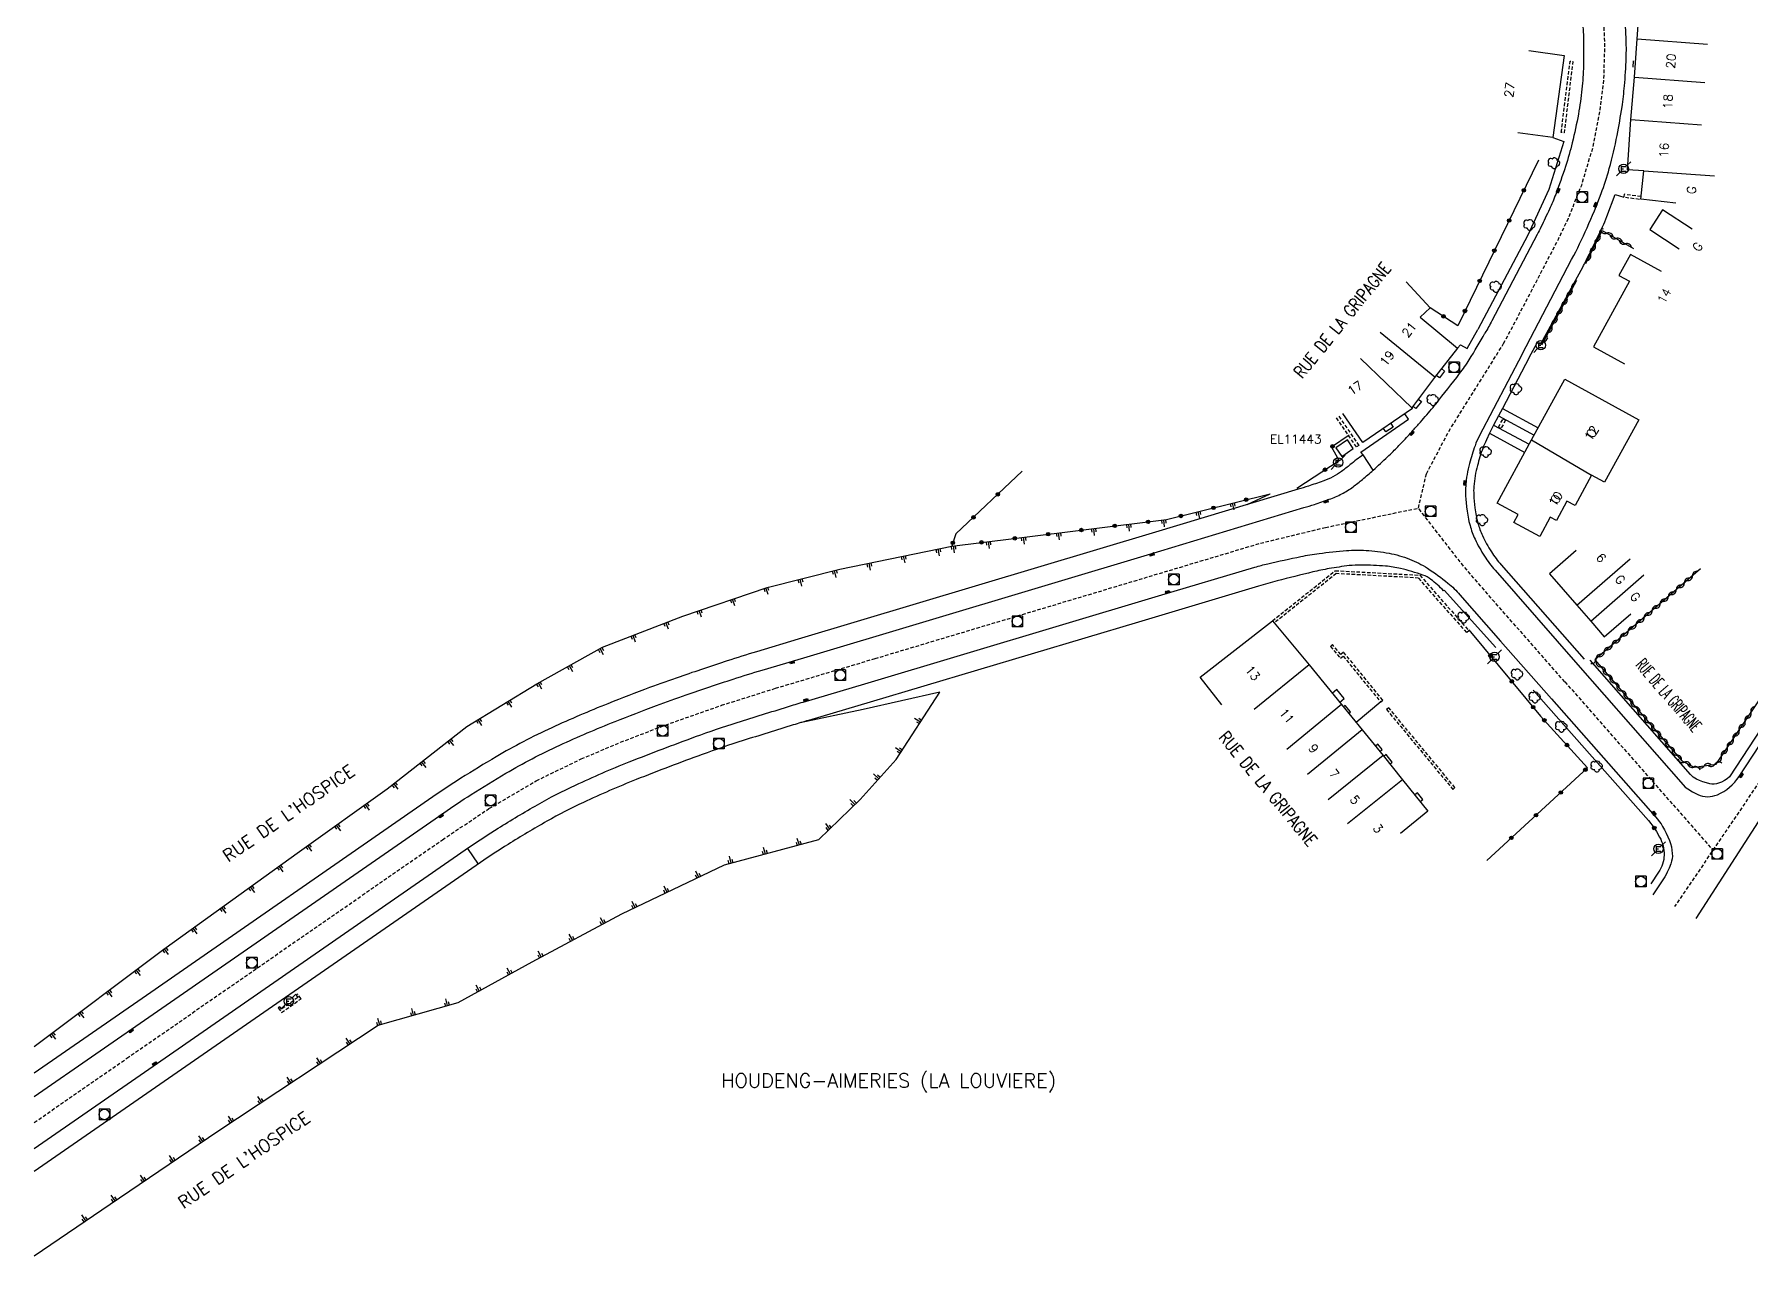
# Model space of a CAD drawing. Header units: millimetres. Extents: x 135000 to 136000, y 129211 to 130000.
# Drawn here: x 135000 to 135243, y 129211.1 to 129384 of the extents above; entities that cross this region are included whole.
import ezdxf
from ezdxf.enums import TextEntityAlignment as Align

# ---------------------------------------------------------------- set-up
doc = ezdxf.new("R2010")
doc.units = ezdxf.units.MM
doc.linetypes.add('DASHED', pattern=[0.75, 0.5, -0.25])
doc.layers.get('0').update_dxf_attribs({"linetype": 'CONTINUOUS'})
for name, color, linetype in [('W0001', 6, 'DASHED'), ('W0008', 7, 'CONTINUOUS'), ('W0100', 7, 'CONTINUOUS'), ('W0112', 1, 'DASHED'), ('W0211', 2, 'CONTINUOUS'), ('W0300', 7, 'CONTINUOUS'), ('W0310', 3, 'CONTINUOUS'), ('W0322', 7, 'CONTINUOUS'), ('W0400', 7, 'CONTINUOUS'), ('W0420', 7, 'CONTINUOUS'), ('W0471', 7, 'CONTINUOUS'), ('W0980', 7, 'CONTINUOUS'), ('W0984', 7, 'CONTINUOUS'), ('W0989', 7, 'CONTINUOUS'), ('W0991', 7, 'CONTINUOUS'), ('W1102', 7, 'CONTINUOUS')]:
    doc.layers.add(name, color=color, linetype=linetype)
doc.styles.get("Standard").update_dxf_attribs({"font": 'romans.shx', "width": 0.85})

# ---------------------------------------------------------------- blocks, each defined once
blk = doc.blocks.new('t322o')
at = {"color": 0, "linetype": 'Continuous'}
for radius in [0.25, 0.15]:
    blk.add_circle((0, 0), radius, dxfattribs=at)
blk = doc.blocks.new('t310o')
at = {"color": 0, "linetype": 'Continuous'}
for centre, start, end in [((-0.5, 0.38), 216.8699, 323.1304), ((0.5, -0.37), 36.8699, 143.1303)]:
    blk.add_arc(centre, 0.625, start, end, dxfattribs=at)
blk = doc.blocks.new('T300')
for p, q in [((-0.8, 0.51), (-0.86, 0.34)), ((-0.86, 0.34), (-0.86, 0.17)), ((-0.86, 0.17), (-0.74, 0.06)), ((-0.69, 0.63), (-0.8, 0.51)), ((-0.8, -0.06), (-0.74, 0.06)), ((-0.74, 0.06), (-0.69, 0.11)), ((-0.57, 0.69), (-0.69, 0.63)), ((-0.46, 0.69), (-0.57, 0.69)), ((-0.29, 0.63), (-0.46, 0.69)), ((-0.29, 0.63), (-0.17, 0.74)), ((-0.23, 0.57), (-0.29, 0.63)), ((-0.17, 0.74), (-0.06, 0.8)), ((-0.06, 0.8), (0.06, 0.8)), ((0.06, 0.8), (0.23, 0.74)), ((0.23, 0.74), (0.34, 0.63)), ((0.34, 0.63), (0.4, 0.51)), ((0.46, 0.46), (0.34, 0.46)), ((0.4, 0.51), (0.4, 0.46)), ((0.57, 0.4), (0.46, 0.46)), ((0.57, 0.4), (0.69, 0.29)), ((0.69, 0.29), (0.74, 0.17)), ((0.74, 0.06), (0.69, -0.17)), ((0.74, 0.17), (0.74, 0.06)), ((-0.8, -0.17), (-0.8, -0.06)), ((-0.8, -0.23), (-0.8, -0.17)), ((-0.74, -0.34), (-0.8, -0.23)), ((-0.69, -0.4), (-0.74, -0.34)), ((-0.51, -0.46), (-0.69, -0.4)), ((-0.4, -0.46), (-0.51, -0.46)), ((-0.4, -0.46), (-0.34, -0.46)), ((-0.34, -0.46), (-0.34, -0.4)), ((-0.34, -0.51), (-0.34, -0.46)), ((-0.29, -0.63), (-0.34, -0.51)), ((-0.17, -0.74), (-0.29, -0.63)), ((-0.06, -0.8), (-0.17, -0.74)), ((0.06, -0.8), (-0.06, -0.8)), ((0.17, -0.74), (0.06, -0.8)), ((0.23, -0.69), (0.17, -0.74)), ((0.29, -0.46), (0.23, -0.46)), ((0.29, -0.63), (0.23, -0.69)), ((0.46, -0.4), (0.29, -0.46)), ((0.34, -0.51), (0.29, -0.63)), ((0.34, -0.51), (0.34, -0.46)), ((0.57, -0.34), (0.46, -0.4)), ((0.63, -0.29), (0.57, -0.34)), ((0.69, -0.17), (0.63, -0.29))]:
    blk.add_line(p, q)
blk = doc.blocks.new('T420')
for p, q in [((0.75, 0.75), (-0.75, 0.75)), ((-0.75, 0.75), (-0.75, -0.75)), ((0.75, 0.75), (0.75, -0.75)), ((0.75, -0.75), (-0.75, -0.75))]:
    blk.add_line(p, q)
blk.add_ellipse((0, 0), major_axis=(-0.53, 0.53), ratio=1, start_param=3.926991, end_param=10.210176)
blk = doc.blocks.new('T471')
for p, q in [((-0.333334, 0.333334), (-0.333334, -0.333334)), ((-0.333334, 0.333334), (0.333334, 0.333334)), ((-0.333334, 0), (0, 0)), ((0.500001, 0.500001), (1.000002, 1.000002)), ((-0.500001, -0.500001), (-1.000002, -1.000002)), ((-0.333334, -0.333334), (0.333334, -0.333334))]:
    blk.add_line(p, q)
blk.add_ellipse((0, 0), major_axis=(0.471405, 0.471405), ratio=1, start_param=5.4977871438, end_param=11.780972451)
blk = doc.blocks.new('T400')
for p, q in [((-0.15, 0.3), (0.15, 0.3)), ((-0.15, -0.25), (-0.15, 0.3)), ((-0.15, 0.15), (0.15, 0.15)), ((-0.15, 0), (0.15, 0)), ((0.15, 0.3), (0.15, -0.25)), ((-0.15, -0.15), (0.15, -0.15)), ((-0.15, -0.25), (-0.15, -0.3)), ((-0.15, -0.3), (0.15, -0.3)), ((0.15, -0.3), (0.15, -0.25))]:
    blk.add_line(p, q)
blk = doc.blocks.new('t211o')
at = {"color": 0, "linetype": 'Continuous'}
for p, q in [((-0.29, 0.5), (-0.29, 0)), ((0, 1), (0, 0)), ((0.29, 0.5), (0.29, 0))]:
    blk.add_line(p, q, dxfattribs=at)

msp = doc.modelspace()

# ---------------------------------------------------------------- linework, layer by layer
at = {"layer": 'W0001', "flags": 128}
for points in [[(135470.15, 129774.98), (135441.41, 129712.61), (135431.03, 129687.91), (135421.5, 129662.09), (135403.06, 129611.79), (135391.6, 129580.55), (135381.18, 129552.01), (135365.86, 129510.22), (135340.51, 129440.35), (135334.15, 129422.35), (135327.69, 129407.29), (135322.8, 129398.88), (135309.99, 129379.3), (135284.41, 129340.18), (135246.3, 129281.29), (135232.19, 129260.51)], [(135207.98, 129340.21), (135210.26, 129344.49), (135213.01, 129349.75), (135215.75, 129355.01), (135217.15, 129357.94), (135219.04, 129362.67), (135220.63, 129368), (135221.65, 129373.14), (135222.18, 129377.56), (135222.33, 129382.56), (135222.15, 129386.66), (135221.42, 129393.2), (135220.57, 129398.4)], [(135216.64, 129292.35), (135206.43, 129303.96), (135202.06, 129309.02), (135195.92, 129316.93)], [(135216.64, 129292.35), (135237.62, 129268.51)]]:
    msp.add_lwpolyline(points, dxfattribs=at)
at = {"layer": 'W0001'}
msp.add_lwpolyline([(135000, 129229.96), (135013.11, 129239.04), (135057.76, 129269.98), (135064.36, 129274.38), (135071.05, 129278.32), (135077.42, 129281.42), (135083, 129283.78), (135089.33, 129286.22), (135097.28, 129289.01), (135104.92, 129291.42), (135119.02, 129295.63), (135173.56, 129311.96), (135182.78, 129314.19), (135195.92, 129316.93), (135197.07, 129321.8), (135200.22, 129327.78), (135207.98, 129340.21)], dxfattribs=at)
at = {"layer": 'W0008', "flags": 128}
for points in [[(135235.26, 129258.84), (135250.06, 129281.83), (135262.81, 129302.46), (135281.12, 129330.6), (135319.84, 129389.8), (135324.5, 129396.9), (135325.41, 129398.3), (135326.29, 129399.73), (135327.5, 129401.74), (135328.68, 129403.76), (135329.18, 129404.65), (135329.64, 129405.56), (135331.4, 129409.17), (135333.12, 129412.79), (135333.41, 129413.45), (135334.27, 129415.66), (135334.47, 129415.62), (135350.34, 129458.99)], [(135226.33, 129379.33), (135226.39, 129380.25)], [(135214.97, 129369.4), (135216.53, 129368.82), (135214.4, 129362.01), (135211.41, 129355.58), (135204.34, 129342.21)], [(135201.47, 129339.55), (135201.9, 129340.04), (135202.82, 129339.52), (135204.34, 129342.21)], [(135277.01, 129335.44), (135239.98, 129278.9), (135239.62, 129278.61), (135239.24, 129278.36), (135238.84, 129278.15), (135238.42, 129277.98), (135238.11, 129277.89), (135237.8, 129277.85), (135237.48, 129277.86), (135237.17, 129277.9), (135236.69, 129278.03), (135236.21, 129278.18), (135235.74, 129278.36), (135235.28, 129278.56), (135235.04, 129278.69), (135234.81, 129278.84), (135234.61, 129279.01), (135234.42, 129279.21), (135220.22, 129295.38)], [(135207.81, 129331.04), (135212.86, 129328.28)], [(135206.56, 129328.68), (135211.59, 129325.96)], [(135207.26, 129329.99), (135212.29, 129327.24)], [(135205.97, 129327.53), (135210.97, 129324.82)], [(135218.51, 129294.76), (135233.39, 129277.75), (135233.7, 129277.44), (135234.05, 129277.18), (135234.74, 129276.76), (135235.47, 129276.38), (135235.8, 129276.25), (135236.15, 129276.15), (135236.5, 129276.09), (135236.85, 129276.06), (135237.21, 129276.08), (135237.57, 129276.13), (135237.91, 129276.22), (135238.25, 129276.34), (135238.71, 129276.56), (135239.15, 129276.81), (135239.57, 129277.09), (135239.97, 129277.41), (135240.35, 129277.75), (135240.7, 129278.12), (135241.02, 129278.51), (135241.31, 129278.92), (135252.12, 129295.38)], [(135212.15, 129291.15), (135228.49, 129272.68), (135228.81, 129272.3), (135229.11, 129271.89), (135229.61, 129271.13), (135230.07, 129270.35), (135230.23, 129270.05), (135230.36, 129269.75), (135230.48, 129269.44), (135230.57, 129269.12), (135230.64, 129268.79), (135230.69, 129268.47), (135230.71, 129268.13), (135230.71, 129267.8), (135230.69, 129267.48), (135230.65, 129267.16), (135230.58, 129266.84), (135230.49, 129266.53), (135230.38, 129266.23), (135230.25, 129265.94), (135230.1, 129265.65), (135229.92, 129265.38), (135228.81, 129263.75)], [(135214.76, 129289.94), (135229.51, 129273.21), (135229.78, 129272.89), (135230.03, 129272.56), (135230.27, 129272.21), (135230.49, 129271.86), (135230.75, 129271.38), (135231, 129270.89), (135231.24, 129270.39), (135231.45, 129269.89), (135231.61, 129269.43), (135231.74, 129268.97), (135231.82, 129268.5), (135231.87, 129268.02), (135231.88, 129267.65), (135231.84, 129267.29), (135231.77, 129266.93), (135231.66, 129266.58), (135231.42, 129265.97), (135231.15, 129265.37), (135230.98, 129265.05), (135230.79, 129264.73), (135229.11, 129262.18)], [(135061.3, 129268.74), (135062.83, 129266.54)]]:
    msp.add_lwpolyline(points, dxfattribs=at)
for points in [[(135210.62, 129338.72), (135217.62, 129352.12, 0.01585), (135219.81, 129356.62, 0.015179), (135221.8, 129361.46, 0.02343), (135222.95, 129365, 0.018067), (135224.05, 129369.7, 0.01126), (135224.75, 129373.72, 0.015398), (135225.1, 129376.69, 0.013648), (135225.34, 129380.63, 0.018498), (135225.33, 129383.55, 0.008267), (135225.09, 129387.6, 0.013644), (135224.85, 129390.05), (135223.55, 129398.74)], [(135217.59, 129398.05), (135218.74, 129390.62, -0.019585), (135219.22, 129385.23, -0.018598), (135219.29, 129379.54, -0.020026), (135219.08, 129376.25, -0.018525), (135218.57, 129372.71, -0.015556), (135217.71, 129368.66, -0.018428), (135216.75, 129365.3, -0.010746), (135215.36, 129361.33, -0.020068), (135214.48, 129359.25, -0.00337), (135213.28, 129356.72, -0.007925), (135212.74, 129355.66), (135206.34, 129343.45, -0.02154), (135205.34, 129341.71, -0.002516)], [(135211.6, 129338.25), (135212.72, 129340.33), (135213.24, 129340.19), (135219.25, 129351.15, 0.011564), (135219.52, 129351.66, 0.001191), (135222, 129356.77, 0.020162), (135222.62, 129358.19), (135223.77, 129361.33), (135225.02, 129360.95)], [(135210.62, 129338.72), (135204.53, 129327.11, 0.035303), (135203.94, 129325.76, 0.019752), (135203.16, 129323.26, 0.023486), (135202.82, 129321.69, 0.023128), (135202.62, 129320.08, 0.030328), (135202.6, 129318.8, 0.01925), (135202.77, 129316.81, 0.036733), (135203.23, 129314.47, 0.042446), (135203.94, 129312.53, 0.033316), (135205.28, 129310.12, 0.037149), (135206.77, 129308.14), (135218.51, 129294.76)]]:
    msp.add_lwpolyline(points, format="xyb", dxfattribs=at)
at = {"layer": 'W0008'}
for points in [[(135000, 129233.63), (135017.42, 129245.69), (135057.95, 129273.79, -0.010202), (135061.85, 129276.38, -0.008282), (135066.76, 129279.39, -0.012784), (135070.47, 129281.44, -0.012392), (135074.38, 129283.37, -0.006747), (135078.27, 129285.09, -0.006752), (135082.21, 129286.72, -0.004829), (135088.05, 129288.97, -0.006726), (135092.28, 129290.49, -0.004089), (135098.93, 129292.72, -0.00671), (135103.02, 129293.99), (135108.93, 129295.74), (135159.48, 129310.9), (135179.7, 129316.99, 0.006619), (135181.2, 129317.46, 0.004668), (135183.3, 129318.17, 0.036602), (135185.09, 129318.95, 0.038293), (135186.68, 129319.95, 0.013569), (135188.01, 129320.99, 0.011436), (135189.53, 129322.3, 0.003616), (135191.55, 129324.17, 0.008966), (135192.35, 129324.94, 0.006626), (135193.67, 129326.3, 0.005642), (135195.18, 129327.94, 0.004791), (135196.22, 129329.11, 0.002742), (135198.01, 129331.19, 0.009896), (135198.42, 129331.69, 0.001161), (135201.76, 129335.97, 0.025648), (135203.13, 129337.94, 0.014127), (135205.34, 129341.71)], [(135211.6, 129338.25), (135207.81, 129331.04), (135207.26, 129329.99), (135206.56, 129328.68), (135205.97, 129327.53), (135205.56, 129326.57, 0.035303), (135205.04, 129325.38, 0.019752), (135204.28, 129322.96, 0.023486), (135203.96, 129321.5, 0.023128), (135203.77, 129319.99, 0.030328), (135203.76, 129318.86, 0.01925), (135203.92, 129316.95, 0.036733), (135204.35, 129314.78, 0.042446), (135204.99, 129313.03, 0.033316), (135206.25, 129310.74, 0.037149), (135207.64, 129308.9), (135219.38, 129295.53)], [(135188.1, 129324.45, 0.035656), (135186.28, 129323.08, -0.013569), (135185.06, 129322.13, -0.038293), (135183.83, 129321.36, -0.036602), (135182.4, 129320.74, -0.004668), (135180.35, 129320.04, -0.006619), (135178.92, 129319.59), (135158.69, 129313.51), (135108.15, 129298.35), (135102.24, 129296.59, 0.00671), (135098.09, 129295.3, 0.004089), (135091.4, 129293.06, 0.006726), (135087.1, 129291.52, 0.004829), (135081.2, 129289.24, 0.006752), (135077.2, 129287.59, 0.006747), (135073.25, 129285.84, 0.012392), (135069.21, 129283.85, 0.012784), (135065.38, 129281.73, 0.008282), (135060.39, 129278.68, 0.010202), (135056.4, 129276.03), (135015.87, 129247.93), (135000, 129236.94)], [(135000, 129226.27), (135016.23, 129237.52), (135061.61, 129268.97, -0.012551), (135065.64, 129271.61, -0.009293), (135071.23, 129274.94, -0.020436), (135076.59, 129277.71, -0.014865), (135084.21, 129281, -0.006937), (135093.6, 129284.57, -0.011179), (135099.51, 129286.58, -0.001004), (135106.63, 129288.8, -0.003266), (135108.82, 129289.47), (135117.56, 129292.05), (135159.13, 129304.51), (135172.78, 129308.56, -0.015015), (135174.61, 129309.04, -0.005928), (135179.29, 129310.07, -0.018512), (135181.86, 129310.5, -0.012349), (135185.74, 129310.92, -0.035949), (135188.52, 129310.94, -0.030526), (135191.77, 129310.54, -0.04715), (135194.67, 129309.71, -0.049904), (135197.21, 129308.41, -0.027622), (135200.11, 129306.3, -0.042014), (135201.81, 129304.66), (135207.57, 129298.08), (135214.76, 129289.94)], [(135206.87, 129297.21), (135199.57, 129305.31), (135199.5, 129305.23, 0.041451), (135197.7, 129306.84, 0.07835), (135196.57, 129307.44, 0.024875), (135193.4, 129308.37, 0.038202), (135191.28, 129308.71, 0.016803), (135187.83, 129308.87, 0.034021), (135186.13, 129308.78, 0.012954), (135183.28, 129308.36, 0.01599), (135180.99, 129307.89, 0.00459), (135175.92, 129306.61, 0.008808), (135173.3, 129305.88), (135156.29, 129300.79), (135118.33, 129289.47), (135109.59, 129286.88, 0.003266), (135107.43, 129286.23, 0.001004), (135100.32, 129284.01, 0.011179), (135094.52, 129282.04, 0.006937), (135085.2, 129278.49, 0.014865), (135077.73, 129275.27, 0.020436), (135072.56, 129272.6, 0.009293), (135067.06, 129269.32, 0.012551), (135063.15, 129266.75), (135017.76, 129235.31), (135000, 129222.99)]]:
    msp.add_lwpolyline(points, format="xyb", dxfattribs=at)
for points in [[(135199.19, 129336.67), (135199.64, 129336.32), (135198.92, 129335.35), (135198.45, 129335.72)], [(135195.91, 129332.35), (135196.36, 129332), (135195.58, 129331.01), (135195.15, 129331.33)], [(135189.53, 129322.3), (135188.09, 129324.46), (135187.78, 129324.85), (135194.52, 129329.54), (135194.01, 129330.28)], [(135192, 129328.9), (135192.34, 129328.39), (135191.32, 129327.72), (135190.99, 129328.2)], [(135184.76, 129289.43), (135185.43, 129289.98), (135184.4, 129291.23), (135183.74, 129290.69)], [(135186.05, 129287.87), (135186.32, 129288.1), (135185.56, 129288.98), (135185.3, 129288.77)], [(135190.47, 129282.45), (135190.81, 129282.73), (135190.18, 129283.53), (135189.83, 129283.24)], [(135191.88, 129280.7), (135192.21, 129280.96), (135191.34, 129282.05), (135191.01, 129281.78)], [(135196.16, 129275.39), (135196.53, 129275.69), (135195.78, 129276.64), (135195.4, 129276.33)]]:
    msp.add_lwpolyline(points, dxfattribs=at)
at = {"layer": 'W0100', "flags": 128}
for points in [[(135232.37, 129360.1), (135227.4, 129360.65), (135227.84, 129364.68), (135225.54, 129364.82), (135226.01, 129371.92), (135226.51, 129377.94), (135226.89, 129383.34), (135227.32, 129389.23), (135232.3, 129388.86)], [(135211.58, 129381.69), (135216.54, 129381.02), (135214.97, 129369.4), (135210.01, 129370.07)], [(135234.69, 129356.42), (135230.5, 129359.15), (135228.67, 129356.35), (135232.85, 129353.61)], [(135230.34, 129350.44), (135225.95, 129352.84), (135224.32, 129349.86), (135225.8, 129349.05), (135220.72, 129339.76), (135225.1, 129337.36)], [(135194.21, 129348.95), (135197.61, 129345.28), (135196.17, 129343.95), (135201.47, 129339.55)]]:
    msp.add_lwpolyline(points, dxfattribs=at)
at = {"layer": 'W0100'}
for points in [[(135201.47, 129339.55), (135201.47, 129339.55), (135198.22, 129335.43), (135195.22, 129331.43), (135194.99, 129331.12), (135195.1, 129331.03), (135188.08, 129326.2), (135185.24, 129330.32)], [(135218.24, 129310.92), (135214.47, 129307.64), (135218.36, 129303.17), (135220.33, 129300.91), (135222.22, 129298.72), (135226.01, 129301.98)], [(135168.09, 129289.06), (135165.02, 129293.01), (135175.27, 129300.98), (135180.44, 129294.75), (135180.44, 129294.75), (135185.03, 129289.1), (135187.96, 129285.55), (135190.92, 129281.89), (135193.67, 129278.48), (135197.27, 129274), (135193.37, 129270.87)]]:
    msp.add_lwpolyline(points, dxfattribs=at)
msp.add_lwpolyline([(135227.11, 129329.44), (135222.27, 129320.6), (135220.41, 129321.6), (135218.1, 129317.29), (135216.96, 129317.9), (135215.49, 129315.17), (135214.6, 129315.65), (135213.12, 129312.9), (135209.44, 129314.89), (135210.06, 129316.02), (135207.07, 129317.63), (135211.94, 129326.61), (135216.64, 129335.18)], close=True, dxfattribs=at)
at = {"layer": 'W0100', "flags": 128}
msp.add_lwpolyline([(135185.07, 129324.25), (135186.71, 129325.37), (135185.88, 129326.59), (135184.23, 129325.46)], close=True, dxfattribs=at)
at = {"layer": 'W0112', "flags": 128}
msp.add_lwpolyline([(135216.15, 129370.12), (135217.39, 129380.2), (135217.79, 129380.15), (135216.55, 129370.07)], close=True, dxfattribs=at)
msp.add_lwpolyline([(135227.44, 129361.04), (135225.07, 129361.35), (135225.02, 129360.95), (135227.4, 129360.65)], dxfattribs=at)
at = {"layer": 'W0112'}
for points in [[(135184.67, 129329.92), (135187.5, 129325.81), (135187.17, 129325.58), (135184.34, 129329.7)], [(135175.27, 129300.98), (135184.16, 129308.07), (135196.15, 129307.43), (135203.07, 129299.57), (135202.76, 129299.31), (135195.96, 129307.03), (135184.29, 129307.66), (135175.52, 129300.67)]]:
    msp.add_lwpolyline(points, dxfattribs=at)
for points in [[(135207.92, 129329.58), (135208.27, 129329.38), (135207.6, 129328.18), (135207.25, 129328.37)], [(135183.77, 129297.6), (135183.47, 129297.34), (135184.88, 129295.66), (135185.27, 129295.97), (135190.59, 129289.48), (135190.9, 129289.73), (135185.33, 129296.53), (135184.94, 129296.21)], [(135191.72, 129288.67), (135191.42, 129288.41), (135200.8, 129277.11), (135201.1, 129277.36)], [(135037.3, 129248.11), (135037.07, 129247.95), (135037.29, 129247.63), (135035.02, 129246), (135034.77, 129246.33), (135034.54, 129246.16), (135035.01, 129245.5), (135037.75, 129247.47), (135037.75, 129247.47)]]:
    msp.add_lwpolyline(points, close=True, dxfattribs=at)
at = {"layer": 'W0211', "flags": 128}
for points in [[(135171.67, 129317.43), (135174.96, 129318.97)], [(135000, 129240.69), (135018.32, 129254.48), (135037.53, 129268.3), (135049.96, 129277.18), (135061.23, 129286.02), (135071.11, 129292.05), (135080.45, 129297.22), (135091.79, 129301.65), (135103.73, 129305.68), (135114.02, 129308.26), (135129.86, 129311.55)]]:
    msp.add_lwpolyline(points, dxfattribs=at)
at = {"layer": 'W0211'}
msp.add_lwpolyline([(135000, 129211.09), (135010.72, 129218.39), (135025.98, 129228.7), (135048.69, 129243.72), (135060.01, 129246.94), (135070.49, 129252.68), (135083.15, 129259.49), (135097.68, 129266.44), (135111.07, 129270), (135116.89, 129275.66), (135121.99, 129281.35), (135128.18, 129290.85), (135117.31, 129288.4), (135108.43, 129286.54)], dxfattribs=at)
at = {"layer": 'W0310', "flags": 128}
for points in [[(135219.61, 129351.55), (135221.94, 129356.22), (135226.36, 129353.68)], [(135213.42, 129340.02), (135218.35, 129349.22)], [(135235.84, 129308.31), (135220.9, 129295.43), (135233.23, 129281.13), (135234.96, 129280.25), (135238.08, 129280.69), (135253.71, 129303.84)]]:
    msp.add_lwpolyline(points, dxfattribs=at)
at = {"layer": 'W0322', "flags": 128}
for points in [[(135212.94, 129366.19), (135201.49, 129342.75), (135197.61, 129345.28)], [(135178.73, 129319.75), (135184.7, 129323.66), (135183.63, 129325.58), (135186.11, 129327.28)], [(135139.84, 129322.15), (135130.45, 129313.27), (135129.86, 129311.55), (135138.65, 129312.64), (135160.26, 129315.31), (135174.96, 129318.97)], [(135203.08, 129299.7), (135213.23, 129287.47)], [(135190.59, 129289.48), (135187.1, 129286.59)], [(135205.59, 129267.02), (135219.87, 129280.16), (135213.23, 129287.47)]]:
    msp.add_lwpolyline(points, dxfattribs=at)
at = {"layer": 'W1102', "flags": 128}
for points in [[(135226.89, 129383.34), (135236.86, 129382.62)], [(135226.51, 129377.94), (135236.48, 129377.18)], [(135226.01, 129371.92), (135235.99, 129371.2)], [(135227.84, 129364.68), (135237.82, 129363.96)], [(135198.24, 129335.47), (135190.49, 129341.79)], [(135194.99, 129331.12), (135187.72, 129338.1)], [(135211.94, 129326.61), (135220.41, 129321.6)], [(135218.36, 129303.17), (135225.89, 129309.75)], [(135220.33, 129300.91), (135227.86, 129307.49)], [(135180.44, 129294.74), (135172.7, 129288.42)], [(135185.03, 129289.1), (135177.32, 129282.73)], [(135187.96, 129285.55), (135180.22, 129279.22)], [(135190.92, 129281.89), (135183.14, 129275.62)], [(135193.67, 129278.48), (135185.88, 129272.21)]]:
    msp.add_lwpolyline(points, dxfattribs=at)

# ---------------------------------------------------------------- block references
at = {"layer": 'W0211'}
for p, rotation in [((135164.74, 129316.43), 193.9918806012177), ((135169.59, 129317.64), 193.9918806012177), ((135149.96, 129314.04), 187.0384309757634), ((135154.92, 129314.65), 187.0384309757634), ((135159.88, 129315.26), 187.0384309757634), ((135130.11, 129311.58), 187.100363102512), ((135135.07, 129312.2), 187.100363102512), ((135140.03, 129312.81), 187.0384309757551), ((135145, 129313.42), 187.0384309757551), ((135118.16, 129309.12), 191.7063336570306), ((135123.05, 129310.14), 191.7063336570225), ((135127.95, 129311.15), 191.7063336570306), ((135108.42, 129306.86), 194.084787112005), ((135113.27, 129308.08), 194.084787112005), ((135098.84, 129304.03), 198.6528329939367), ((135103.57, 129305.63), 197.4827247524355), ((135094.1, 129302.43), 198.6528329939446), ((135089.4, 129300.72), 201.3485547747224), ((135080.11, 129297.03), 208.0230566359279), ((135084.75, 129298.9), 201.3485547747363), ((135075.74, 129294.61), 208.9502246528103), ((135071.36, 129292.19), 208.9502246528183), ((135067.09, 129289.6), 211.4110587160095), ((135062.82, 129286.99), 211.4110587160237), ((135125.45, 129286.66), 56.93344974503928), ((135058.76, 129284.09), 218.085942496968), ((135122.72, 129282.47), 56.93344974504382), ((135054.83, 129281), 218.0859424969615), ((135050.89, 129277.92), 218.0859424969577), ((135119.55, 129278.62), 48.11913472181286), ((135046.86, 129274.97), 215.5737349036932), ((135116.16, 129274.95), 44.18281755113214), ((135112.57, 129271.46), 36.59828578493137), ((135042.79, 129272.06), 215.5737349037), ((135108.27, 129269.25), 19.74317523091264), ((135038.72, 129269.15), 215.5737349036932), ((135098.6, 129266.68), 14.88671187106704), ((135103.44, 129267.97), 14.88671187106704), ((135034.66, 129266.23), 215.7371871380308), ((135094.03, 129264.69), 25.54300551191356), ((135030.61, 129263.31), 215.7371871380308), ((135089.52, 129262.54), 25.54300551191356), ((135026.55, 129260.39), 215.7371871380308), ((135085.01, 129260.38), 25.54300551190637), ((135080.56, 129258.1), 28.29966450095007), ((135022.49, 129257.47), 215.7371871380241), ((135076.16, 129255.73), 28.29966450095007), ((135018.43, 129254.55), 215.7371871380308), ((135071.76, 129253.36), 28.29966450095007), ((135014.43, 129251.55), 216.9506879442008), ((135067.37, 129250.97), 28.72116779935934), ((135010.44, 129248.54), 216.9506879442108), ((135062.98, 129248.56), 28.72116779935202), ((135006.44, 129245.54), 216.9506879442108), ((135053.65, 129245.13), 15.86633762227426), ((135058.46, 129246.5), 16.0601668304492), ((135048.84, 129243.76), 15.86633762227881), ((135002.45, 129242.53), 216.9506879442008), ((135044.65, 129241.05), 33.46321814181201), ((135040.48, 129238.29), 33.46321814181201), ((135036.31, 129235.53), 33.46321814181201), ((135032.14, 129232.78), 33.46321814180505), ((135027.97, 129230.02), 33.46321814181201), ((135023.81, 129227.24), 34.05831726508637), ((135019.67, 129224.44), 34.05831726508637), ((135015.53, 129221.64), 34.05831726508637), ((135011.39, 129218.84), 34.05831726509327), ((135007.25, 129216.03), 34.24873900789439)]:
    msp.add_blockref('t211o', p, dxfattribs=dict(at, rotation=rotation))
at = {"layer": 'W0300'}
for p in [(135215.15, 129365.74), (135211.69, 129357), (135206.92, 129348.24), (135209.76, 129333.76), (135198, 129332.22), (135205.48, 129324.87), (135204.97, 129315.22), (135202.35, 129301.44), (135209.93, 129293.38), (135212.44, 129290.13), (135216.18, 129285.98), (135221.19, 129280.35)]:
    msp.add_blockref('T300', p, dxfattribs=at)
at = {"layer": 'W0310'}
for p, rotation in [((135220.95, 129354.24), 63.51635832386764), ((135221.62, 129355.58), 63.51635832386764), ((135222.62, 129355.83), 330.1045145775389), ((135223.92, 129355.08), 330.1045145775389), ((135225.22, 129354.33), 330.1045145775389), ((135220.28, 129352.9), 63.51635832386764), ((135217.67, 129347.95), 61.80615463868635), ((135216.25, 129345.31), 61.80615463868635), ((135216.96, 129346.63), 61.80615463868635), ((135214.83, 129342.66), 61.80615463868635), ((135215.54, 129343.99), 61.80615463868635), ((135214.13, 129341.34), 61.80615463868635), ((135233.57, 129306.35), 220.7524216632937), ((135234.71, 129307.33), 220.7524216632937), ((135230.16, 129303.41), 220.7524216632937), ((135231.3, 129304.39), 220.7524216632937), ((135232.43, 129305.37), 220.7524216632937), ((135227.89, 129301.45), 220.7524216632937), ((135229.03, 129302.43), 220.7524216632937), ((135224.48, 129298.51), 220.7524216632937), ((135225.62, 129299.49), 220.7524216632937), ((135226.75, 129300.47), 220.7524216632937), ((135222.21, 129296.56), 220.7524216632937), ((135223.34, 129297.54), 220.7524216632937), ((135221.07, 129295.58), 220.7524216632937), ((135221.74, 129294.46), 310.7524216632444), ((135222.71, 129293.33), 310.7524216632444), ((135223.69, 129292.19), 310.7524216632444), ((135224.67, 129291.06), 310.7524216632444), ((135225.65, 129289.92), 310.7524216632444), ((135226.63, 129288.78), 310.7524216632444), ((135227.61, 129287.65), 310.7524216632444), ((135228.59, 129286.51), 310.7524216632444), ((135242.17, 129286.73), 55.984550514582), ((135243, 129287.98), 55.984550514582), ((135229.57, 129285.37), 310.7524216632444), ((135230.55, 129284.24), 310.7524216632444), ((135240.49, 129284.25), 55.984550514582), ((135241.33, 129285.49), 55.984550514582), ((135231.53, 129283.1), 310.7524216632444), ((135232.51, 129281.96), 310.7524216632444), ((135238.81, 129281.76), 55.984550514582), ((135239.65, 129283), 55.984550514582), ((135233.58, 129280.95), 332.9889369540157), ((135234.92, 129280.27), 332.9889369540157), ((135236.4, 129280.45), 8.010687410065048), ((135237.88, 129280.66), 8.010687410065048)]:
    msp.add_blockref('t310o', p, dxfattribs=dict(at, rotation=rotation))
at = {"layer": 'W0322'}
for p, rotation in [((135210.85, 129361.92), 243.9730112856228), ((135208.77, 129357.65), 243.9730112856228), ((135206.68, 129353.38), 243.9730112856228), ((135204.6, 129349.11), 243.9730112856228), ((135199.47, 129344.07), 146.9008252587357), ((135202.51, 129344.84), 243.9730112856228), ((135183.77, 129325.67), 34.56798985206802), ((135182.71, 129322.36), 33.23048880493226), ((135136.39, 129318.88), 223.3858648349612), ((135162.32, 129315.82), 13.99188060119496), ((135166.93, 129316.97), 13.99188060119496), ((135171.54, 129318.12), 13.99188060119496), ((135132.94, 129315.62), 223.3858648349612), ((135148.22, 129313.82), 7.038430975782603), ((135152.94, 129314.41), 7.038430975782603), ((135157.65, 129314.99), 7.038430975782603), ((135130.02, 129312.01), 250.9693565305929), ((135134.08, 129312.07), 7.100363102450205), ((135138.8, 129312.66), 7.038430975782603), ((135143.51, 129313.24), 7.038430975782603), ((135206.11, 129296.05), 309.6922387986516), ((135209.15, 129292.39), 309.6922387986516), ((135212.18, 129288.74), 309.6922387986516), ((135213.76, 129286.89), 132.263416112814), ((135216.95, 129283.38), 132.263416112814), ((135219.57, 129279.89), 42.62466765750229), ((135216.08, 129276.67), 42.62466765750229), ((135212.58, 129273.45), 42.62466765750229), ((135209.09, 129270.24), 42.62466765750229), ((135229.31, 129271.64), 250.6174199800629)]:
    msp.add_blockref('t322o', p, dxfattribs=dict(at, rotation=rotation))
at = {"layer": 'W0400'}
for p, rotation in [((135215.72, 129361.88), 339.8656733450396), ((135221.01, 129359.84), 158.1695434637865), ((135195.01, 129327.52), 137.6672054981982), ((135202.51, 129320.5), 354.3065255830562), ((135182.89, 129317.87), 109.095584162387), ((135158.22, 129310.37), 106.698698703954), ((135160.42, 129305.05), 286.509839924609), ((135107.3, 129295.1), 106.5097555031963), ((135109.2, 129289.74), 286.4899667148418), ((135241.63, 129279.12), 326.697062236802), ((135057.61, 129273.38), 124.7321871169507), ((135229.27, 129273.71), 41.41928294338164), ((135013.71, 129242.95), 124.7209680305694), ((135017.03, 129238.26), 304.7159457430826)]:
    msp.add_blockref('T400', p, dxfattribs=dict(at, rotation=rotation))
at = {"layer": 'W0420'}
for p in [(135219.09, 129360.95), (135200.97, 129336.86), (135197.65, 129316.47), (135186.36, 129314.21), (135161.3, 129306.82), (135139.15, 129300.89), (135114.09, 129293.28), (135088.94, 129285.41), (135096.9, 129283.58), (135228.47, 129277.96), (135064.59, 129275.54), (135238.2, 129267.96), (135227.42, 129264.05), (135030.79, 129252.55), (135009.92, 129231.09)]:
    msp.add_blockref('T420', p, dxfattribs=at)
at = {"layer": 'W0471'}
for p in [(135224.98, 129364.97), (135213.26, 129339.98), (135184.56, 129323.4), (135206.71, 129295.88), (135229.9, 129268.69), (135036.03, 129247.12)]:
    msp.add_blockref('T471', p, dxfattribs=at)

# ---------------------------------------------------------------- texts
at = {"layer": 'W0980'}
msp.add_text('HOUDENG-AIMERIES (LA LOUVIERE)', height=2, dxfattribs=at).set_placement((135120.93, 129235.74), align=Align.MIDDLE)
at = {"layer": 'W0984'}
msp.add_text('EL11443', height=1.25, dxfattribs=at).set_placement((135178.57, 129326.69), align=Align.MIDDLE)
at = {"layer": 'W0989'}
for rotation, width, p in [(50.9079, 0.8, (135185.16, 129343.55)), (50.9079, 0.8, (135185.16, 129343.55)), (310.7524, 0.5, (135231.36, 129290.45)), (309.546, 0.8, (135174.64, 129277.19))]:
    msp.add_text('RUE DE LA GRIPAGNE', height=1.75, rotation=rotation, dxfattribs=dict(at, width=width)).set_placement(p, align=Align.MIDDLE)
for p in [(135036, 129273.74), (135029.67, 129224.66)]:
    msp.add_text("RUE DE L'HOSPICE", height=1.75, rotation=34.7285, dxfattribs=at).set_placement(p, align=Align.MIDDLE)
at = {"layer": 'W0991'}
for s, rotation, p in [('20', 86.1703, (135231.68, 129380.21)), ('27', 82.318, (135208.82, 129376.15)), ('18', 86.1703, (135231.24, 129374.48)), ('16', 86.1703, (135230.69, 129367.59)), ('G', 83.773, (135234.58, 129361.95)), ('G', 56.8579, (135235.44, 129353.92)), ('14', 61.2975, (135230.73, 129346.98)), ('21', 51.7085, (135194.62, 129342.2)), ('19', 51.7085, (135191.5, 129338.14)), ('17', 34.5462, (135186.97, 129333.93)), ('12', 56.0134, (135220.43, 129327.54)), ('O', 61.3995, (135220.43, 129327.54)), ('10', 56.0134, (135215.35, 129318.22)), ('O', 61.3995, (135215.35, 129318.22)), ('6', 311.0813, (135221.79, 129309.89)), ('G', 311.0813, (135224.48, 129306.8)), ('G', 311.0813, (135226.63, 129304.36)), ('13', 307.8813, (135172.48, 129293.58)), ('11', 308.9069, (135177.31, 129287.5)), ('9', 308.9069, (135181.08, 129282.89)), ('7', 308.9069, (135184.01, 129279.31)), ('5', 308.9069, (135186.95, 129275.62)), ('3', 308.9069, (135190.22, 129271.56))]:
    msp.add_text(s, height=1.25, rotation=rotation, dxfattribs=at).set_placement(p, align=Align.MIDDLE)

doc.saveas('drawing.dxf')
